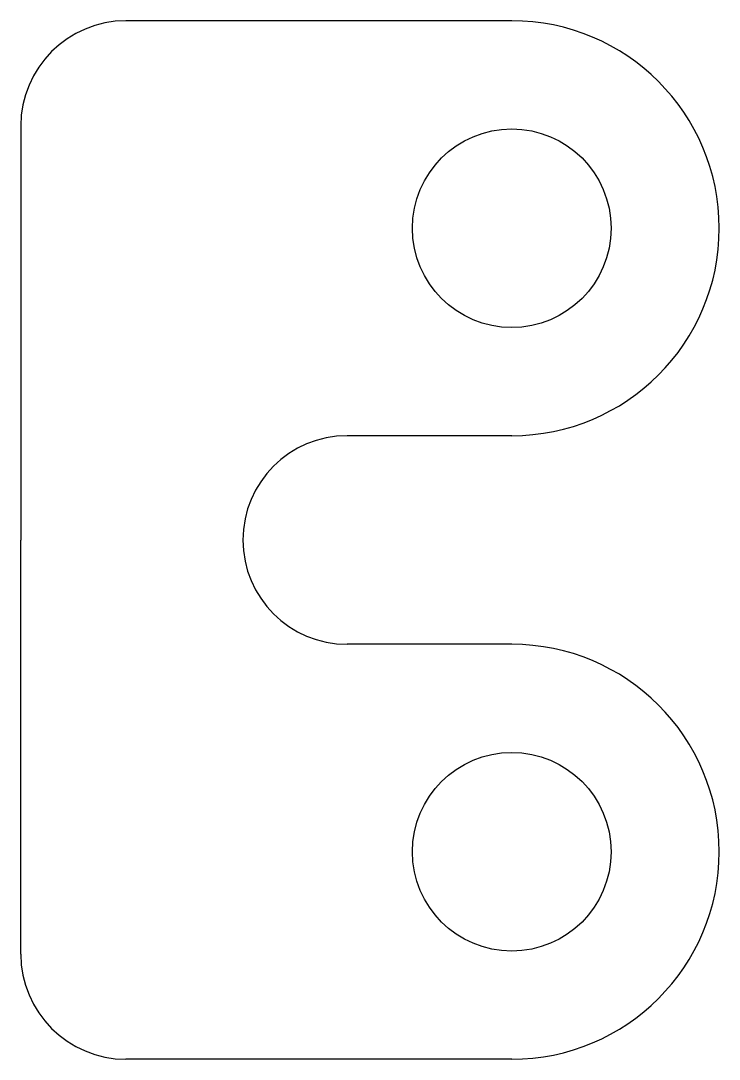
# Model space of a CAD drawing. Header units: millimetres. Extents: x -21 to 8.9, y -22.2 to 22.2.
import ezdxf

# ---------------------------------------------------------------- set-up
doc = ezdxf.new("R2010")
doc.units = ezdxf.units.MM
doc.layers.add('Sketch', color=7, linetype='CONTINUOUS')

msp = doc.modelspace()

# ---------------------------------------------------------------- linework, layer by layer
at = {"layer": 'Sketch'}
for p, q in [((0, 22.209), (-16.5, 22.209)), ((-21, 17.709), (-21, 0)), ((0, 4.461), (-7.039, 4.461)), ((-21, -17.709), (-21, 0)), ((0, -4.461), (-7.039, -4.461)), ((0, -22.209), (-16.5, -22.209))]:
    msp.add_line(p, q, dxfattribs=at)
for centre in [(0, 13.335), (0, -13.335)]:
    msp.add_circle(centre, 4.25, dxfattribs=at)
for centre, radius, start, end in [((0, 13.335), 8.874, -90, 90), ((-16.5, 17.709), 4.5, 90, 180), ((-7.039, 0), 4.461, 90, 180), ((-7.039, 0), 4.461, 180, -90), ((0, -13.335), 8.874, -90, 90), ((-16.5, -17.709), 4.5, 180, -90)]:
    msp.add_arc(centre, radius, start, end, dxfattribs=at)

doc.saveas('drawing.dxf')
